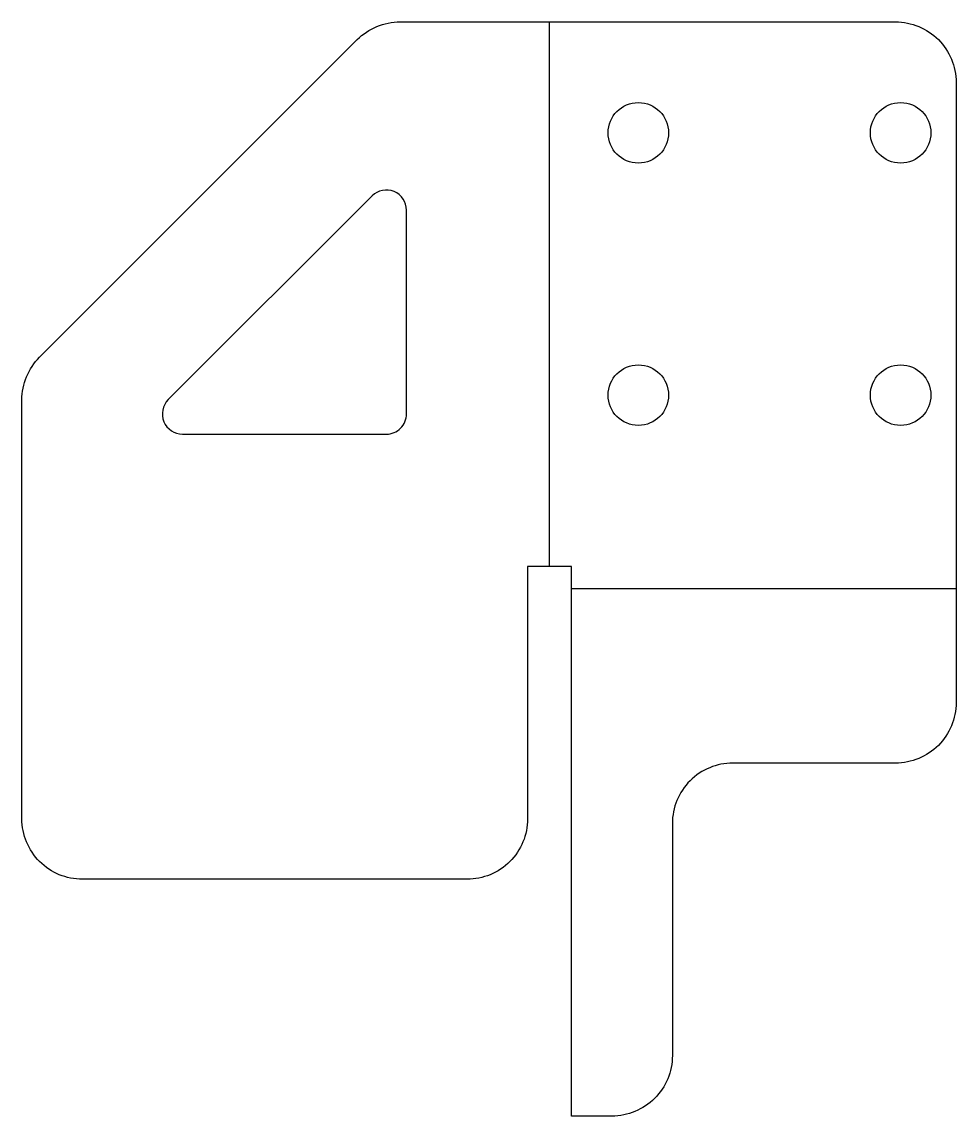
# Model space of a CAD drawing. Extents: x -55 to 38, y -42 to 66.
import ezdxf

# ---------------------------------------------------------------- set-up
doc = ezdxf.new("R2010")
doc.units = 0

msp = doc.modelspace()

# ---------------------------------------------------------------- linework, layer by layer
at = {"layer": '1'}
for points in [[(37.61, -1.5, -0.414214), (31.61, -7.5), (15.48, -7.5, 0.414214), (9.48, -13.5), (9.48, -36.5, -0.414214), (3.48, -42.5), (-0.52, -42.5), (-0.52, 11.98), (-4.87, 11.98), (-4.87, -13.02, -0.414214), (-10.87, -19.02), (-49, -19.02, -0.414214), (-55, -13.02), (-55, 28.5, -0.198912), (-53.24, 32.74), (-21.76, 64.22, -0.198912), (-17.51, 65.98), (31.61, 65.98, -0.414214), (37.61, 59.98)], [(-16.87, 27.11), (-16.87, 47.31, 0.668179), (-20.28, 48.73), (-40.49, 28.53, 0.668179), (-39.07, 25.11), (-18.87, 25.11, 0.414214)]]:
    msp.add_lwpolyline(points, format="xyb", close=True, dxfattribs=at)
for centre in [(6.11, 54.98), (32.11, 54.98), (6.11, 28.98), (32.11, 28.98)]:
    msp.add_circle(centre, 3, dxfattribs=at)
at = {"layer": '2'}
for p, q in [((-2.69, 11.98), (-2.69, 65.98)), ((-0.52, 9.81), (37.61, 9.81))]:
    msp.add_line(p, q, dxfattribs=at)

doc.saveas('drawing.dxf')
